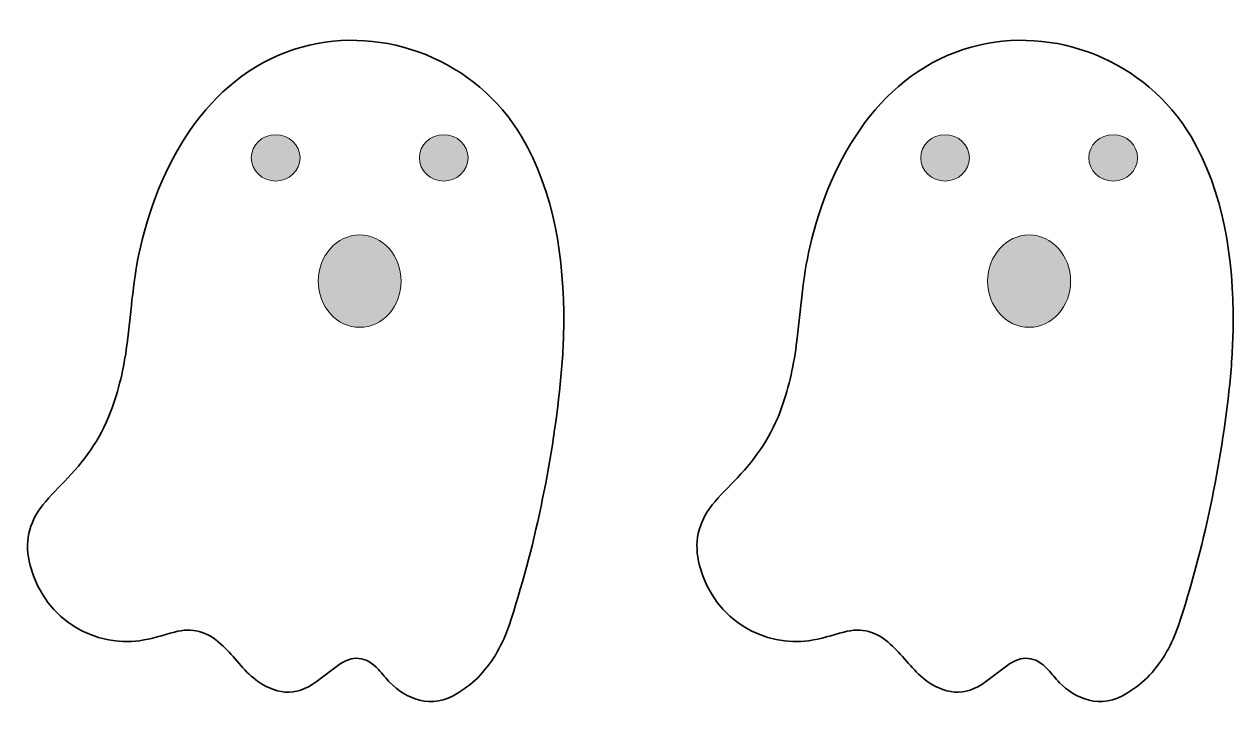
# Model space of a CAD drawing. Header units: inches. Extents: x 0.452 to 1.394, y -0.739 to -0.204.
import ezdxf

# ---------------------------------------------------------------- set-up
doc = ezdxf.new("R2010")
doc.units = ezdxf.units.IN
doc.header["$MEASUREMENT"] = 0
doc.layers.add('Layer 1', color=7, linetype='Continuous', lineweight=0)

# ---------------------------------------------------------------- blocks, each defined once
blk = doc.blocks.new('Block_1')
at = {"layer": 'Layer 1', "true_color": 0x231f20, "transparency": 33554687}
h = blk.add_hatch(color=250, dxfattribs=at)
h.dxf.hatch_style = 2
edge = h.paths.add_edge_path()
edge.add_ellipse((0.648, -0.3085), major_axis=(0.01899, 0), ratio=0.951237, start_angle=0, end_angle=360)
h = blk.add_hatch(color=250, dxfattribs=at)
h.dxf.hatch_style = 2
edge = h.paths.add_edge_path()
edge.add_ellipse((0.77895, -0.3085), major_axis=(0.01899, 0), ratio=0.951237, start_angle=0, end_angle=360)
at = {"layer": 'Layer 1'}
for centre in [(0.648, -0.3085), (0.77895, -0.3085)]:
    blk.add_ellipse(centre, major_axis=(0.01899, 0), ratio=0.951237, dxfattribs=at)
blk = doc.blocks.new('Block_0')
at = {"layer": 'Layer 1', "true_color": 0x231f20, "transparency": 33554687}
h = blk.add_hatch(color=250, dxfattribs=at)
h.dxf.hatch_style = 2
edge = h.paths.add_edge_path()
edge.add_ellipse((0.71348, -0.40448), major_axis=(0, 0.03594), ratio=0.899143, start_angle=0, end_angle=360)
at = {"layer": 'Layer 1'}
blk.add_ellipse((0.71348, -0.40448), major_axis=(0, 0.03594), ratio=0.899143, dxfattribs=at)
blk.add_blockref('Block_1', (0, 0), dxfattribs=at)
blk = doc.blocks.new('Block_3')
at = {"layer": 'Layer 1', "true_color": 0x231f20, "transparency": 33554687}
h = blk.add_hatch(color=250, dxfattribs=at)
h.dxf.hatch_style = 2
edge = h.paths.add_edge_path()
edge.add_ellipse((1.16946, -0.3085), major_axis=(0.01899, 0), ratio=0.951237, start_angle=0, end_angle=360)
h = blk.add_hatch(color=250, dxfattribs=at)
h.dxf.hatch_style = 2
edge = h.paths.add_edge_path()
edge.add_ellipse((1.30042, -0.3085), major_axis=(0.01899, 0), ratio=0.951237, start_angle=0, end_angle=360)
at = {"layer": 'Layer 1'}
for centre in [(1.16946, -0.3085), (1.30042, -0.3085)]:
    blk.add_ellipse(centre, major_axis=(0.01899, 0), ratio=0.951237, dxfattribs=at)
blk = doc.blocks.new('Block_2')
at = {"layer": 'Layer 1', "true_color": 0x231f20, "transparency": 33554687}
h = blk.add_hatch(color=250, dxfattribs=at)
h.dxf.hatch_style = 2
edge = h.paths.add_edge_path()
edge.add_ellipse((1.23494, -0.40448), major_axis=(0, 0.03594), ratio=0.899143, start_angle=0, end_angle=360)
at = {"layer": 'Layer 1'}
blk.add_ellipse((1.23494, -0.40448), major_axis=(0, 0.03594), ratio=0.899143, dxfattribs=at)
blk.add_blockref('Block_3', (0, 0), dxfattribs=at)

msp = doc.modelspace()

# ---------------------------------------------------------------- linework, layer by layer
at = {"layer": 'Layer 1', "color": 73, "lineweight": 35, "true_color": 0x8dc63f}
for points in [[(0.87243, -0.43802), (0.87228, -0.45382), (0.87129, -0.46946), (0.86973, -0.48459), (0.86331, -0.5467), (0.84955, -0.61374), (0.8298, -0.67256), (0.82491, -0.68714), (0.81768, -0.70017), (0.80737, -0.71126), (0.80226, -0.71674), (0.7964, -0.72109), (0.79025, -0.72516), (0.76932, -0.73904), (0.74868, -0.72886), (0.73722, -0.71723), (0.73401, -0.71398), (0.73129, -0.71019), (0.72814, -0.70686), (0.71808, -0.69622), (0.70787, -0.69533), (0.69616, -0.70401), (0.6906, -0.70813), (0.68516, -0.71243), (0.67956, -0.71651), (0.66347, -0.72823), (0.64759, -0.7269), (0.63077, -0.71348), (0.62602, -0.70968), (0.62198, -0.70502), (0.618, -0.70035), (0.61401, -0.69568), (0.60984, -0.6912), (0.60535, -0.68708), (0.59483, -0.67743), (0.58292, -0.67394), (0.56923, -0.67773), (0.5602, -0.68023), (0.55125, -0.68319), (0.54196, -0.68446), (0.50906, -0.68894), (0.46877, -0.67078), (0.45681, -0.62588), (0.45214, -0.60835), (0.45551, -0.59268), (0.46665, -0.57877), (0.4727, -0.57121), (0.47956, -0.56449), (0.48622, -0.55757), (0.50125, -0.54194), (0.51314, -0.52415), (0.52065, -0.50321), (0.5267, -0.48634), (0.53042, -0.46892), (0.53258, -0.45107), (0.53553, -0.42663), (0.53711, -0.40198), (0.54269, -0.37795), (0.55898, -0.30784), (0.59885, -0.2416), (0.66847, -0.22223), (0.73257, -0.20439), (0.80447, -0.23251), (0.8396, -0.29191), (0.86484, -0.33459), (0.87294, -0.38714), (0.87243, -0.43802)], [(1.39388, -0.43802), (1.39372, -0.45382), (1.39273, -0.46946), (1.39117, -0.48459), (1.38475, -0.5467), (1.37099, -0.61374), (1.35124, -0.67256), (1.34635, -0.68714), (1.33913, -0.70017), (1.32881, -0.71126), (1.3237, -0.71674), (1.31784, -0.72109), (1.3117, -0.72516), (1.29077, -0.73904), (1.27013, -0.72886), (1.25866, -0.71723), (1.25545, -0.71398), (1.25273, -0.71019), (1.24958, -0.70686), (1.23952, -0.69622), (1.22931, -0.69533), (1.21761, -0.70401), (1.21204, -0.70813), (1.2066, -0.71243), (1.201, -0.71651), (1.18492, -0.72823), (1.16904, -0.7269), (1.15222, -0.71348), (1.14746, -0.70968), (1.14342, -0.70502), (1.13944, -0.70035), (1.13545, -0.69568), (1.13129, -0.6912), (1.12679, -0.68708), (1.11627, -0.67743), (1.10437, -0.67394), (1.09067, -0.67773), (1.08164, -0.68023), (1.0727, -0.68319), (1.0634, -0.68446), (1.0305, -0.68894), (0.99021, -0.67078), (0.97826, -0.62588), (0.97359, -0.60835), (0.97696, -0.59268), (0.98809, -0.57877), (0.99414, -0.57121), (1.001, -0.56449), (1.00766, -0.55757), (1.02269, -0.54194), (1.03458, -0.52415), (1.04209, -0.50321), (1.04814, -0.48634), (1.05186, -0.46892), (1.05402, -0.45107), (1.05697, -0.42663), (1.05855, -0.40198), (1.06413, -0.37795), (1.08043, -0.30784), (1.1203, -0.2416), (1.18991, -0.22223), (1.25402, -0.20439), (1.32591, -0.23251), (1.36104, -0.29191), (1.38628, -0.33459), (1.39438, -0.38714), (1.39388, -0.43802)]]:
    msp.add_open_spline(points, degree=3, knots=[0, 0, 0, 0, 1, 1, 1, 2, 2, 2, 3, 3, 3, 4, 4, 4, 5, 5, 5, 6, 6, 6, 7, 7, 7, 8, 8, 8, 9, 9, 9, 10, 10, 10, 11, 11, 11, 12, 12, 12, 13, 13, 13, 14, 14, 14, 15, 15, 15, 16, 16, 16, 17, 17, 17, 18, 18, 18, 19, 19, 19, 20, 20, 20, 21, 21, 21, 22, 22, 22, 22], dxfattribs=at)

# ---------------------------------------------------------------- block references
at = {"layer": 'Layer 1'}
for name in ['Block_0', 'Block_2']:
    msp.add_blockref(name, (0, 0), dxfattribs=at)

doc.saveas('drawing.dxf')
